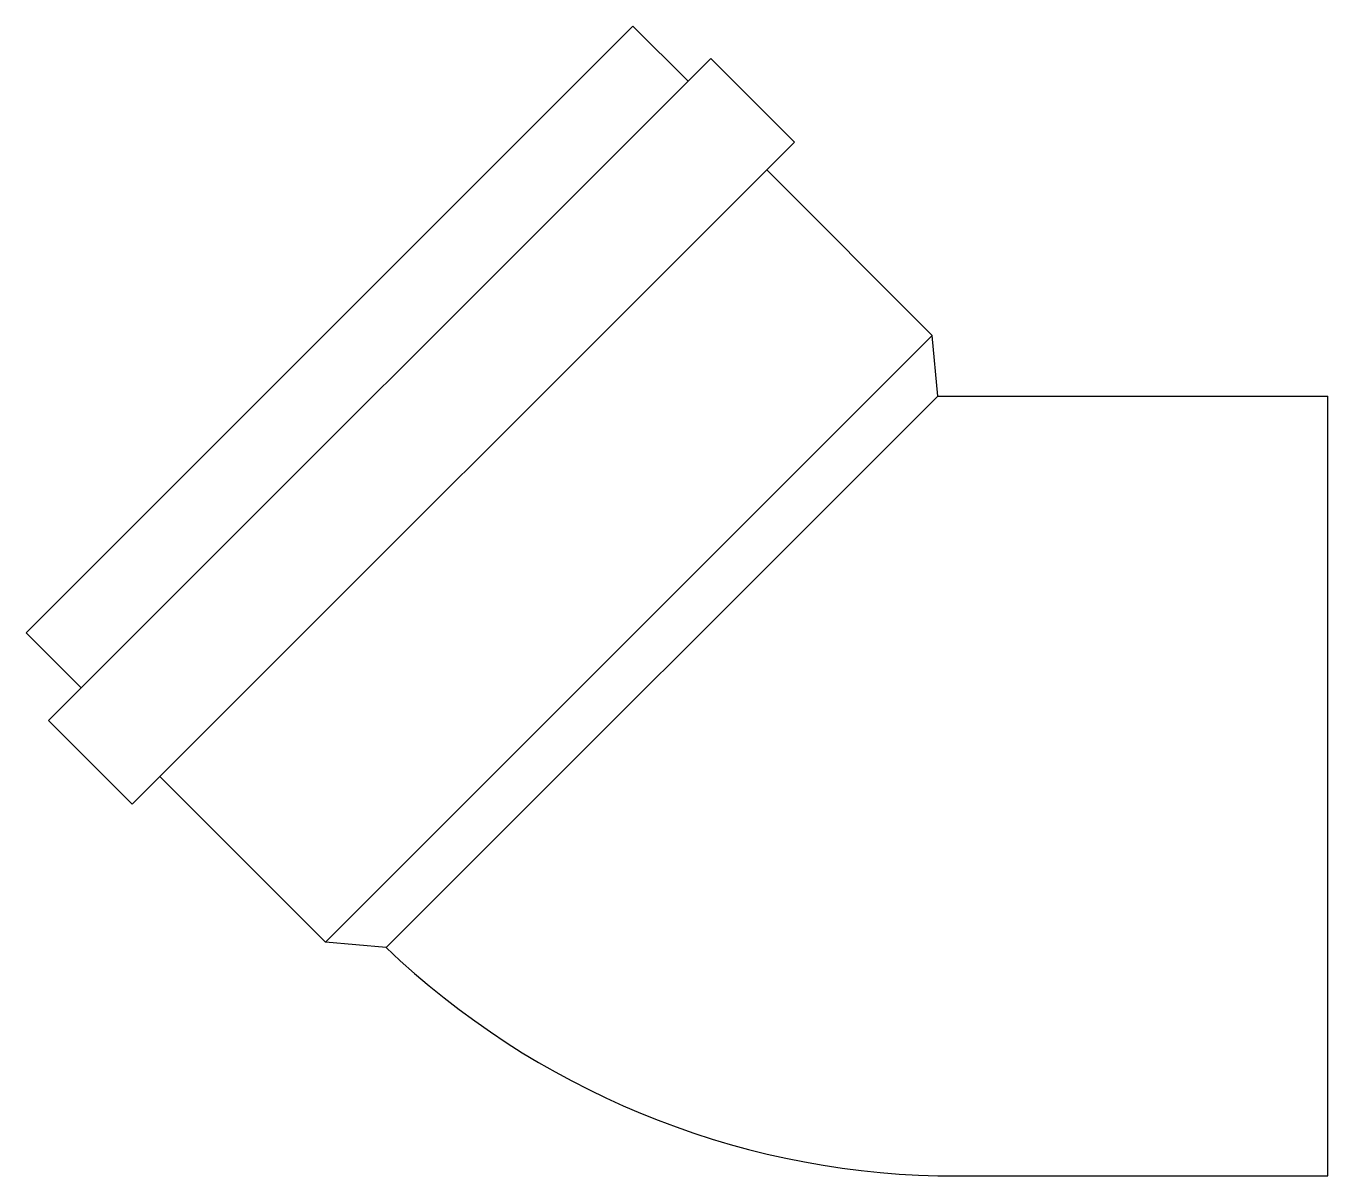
# Model space of a CAD drawing. Header units: millimetres. Extents: x 2735.0499 to 2735.1333, y 1355.2716 to 1355.3453.
import ezdxf

# ---------------------------------------------------------------- set-up
doc = ezdxf.new("R2010")
doc.units = ezdxf.units.MM

msp = doc.modelspace()

# ---------------------------------------------------------------- linework, layer by layer
for p, q in [((2735.049869415415, 1355.306415899215), (2735.088760288575, 1355.345306772374)), ((2735.092295822498, 1355.341771238451), (2735.088760288575, 1355.345306772374)), ((2735.093740463484, 1355.343215879437), (2735.092295822498, 1355.341771238451)), ((2735.099103677235, 1355.337852665687), (2735.093740463484, 1355.343215879437)), ((2735.053404949339, 1355.302880365291), (2735.092295822498, 1355.341771238451)), ((2735.097335910273, 1355.336084898725), (2735.099103677235, 1355.337852665687)), ((2735.058445037113, 1355.297194025565), (2735.097335910273, 1355.336084898725)), ((2735.107942512043, 1355.325478296954), (2735.097335910273, 1355.336084898725)), ((2735.107942512043, 1355.325478296954), (2735.069051638884, 1355.286587423794)), ((2735.108296065436, 1355.321589209638), (2735.107942512043, 1355.325478296954)), ((2735.0729407262, 1355.286233870402), (2735.108296065436, 1355.321589209638)), ((2735.108296065436, 1355.321589209638), (2735.133296065561, 1355.321589209638)), ((2735.133296065561, 1355.271589209388), (2735.133296065561, 1355.321589209638)), ((2735.053404949339, 1355.302880365291), (2735.049869415415, 1355.306415899215)), ((2735.051314056401, 1355.300789472353), (2735.053404949339, 1355.302880365291)), ((2735.056677270151, 1355.295426258603), (2735.051314056401, 1355.300789472353)), ((2735.056677270151, 1355.295426258603), (2735.058445037113, 1355.297194025565)), ((2735.069051638884, 1355.286587423794), (2735.058445037113, 1355.297194025565)), ((2735.0729407262, 1355.286233870402), (2735.069051638884, 1355.286587423794)), ((2735.108296065436, 1355.271589209388), (2735.133296065561, 1355.271589209388))]:
    msp.add_line(p, q)
msp.add_arc((2735.109555489184, 1355.324629727533), 0.05305546826915564, 226.3602074644582, 268.6397925355466)

doc.saveas('drawing.dxf')
